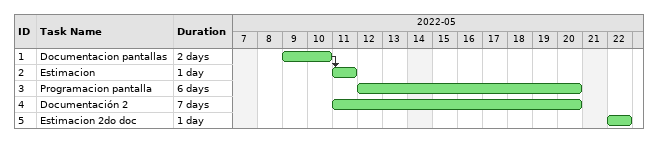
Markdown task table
| ID | Task | Duration | Start | Finish | Predecessors |
|---|---|---|---|---|---|
| 1 | Documentacion pantallas | 2d | 2022-05-09 | 2022-05-10 |  |
| 2 | Estimacion | 1d | 2022-05-11 | 2022-05-11 | 1 |
| 3 | Programacion pantalla | 6d | 2022-05-12 | 2022-05-20 |  |
| 4 | Documentación 2 | 7d | 2022-05-11 | 2022-05-20 |  |
| 5 | Estimacion 2do doc | 1d | 2022-05-22 | 2022-05-22 |  |
